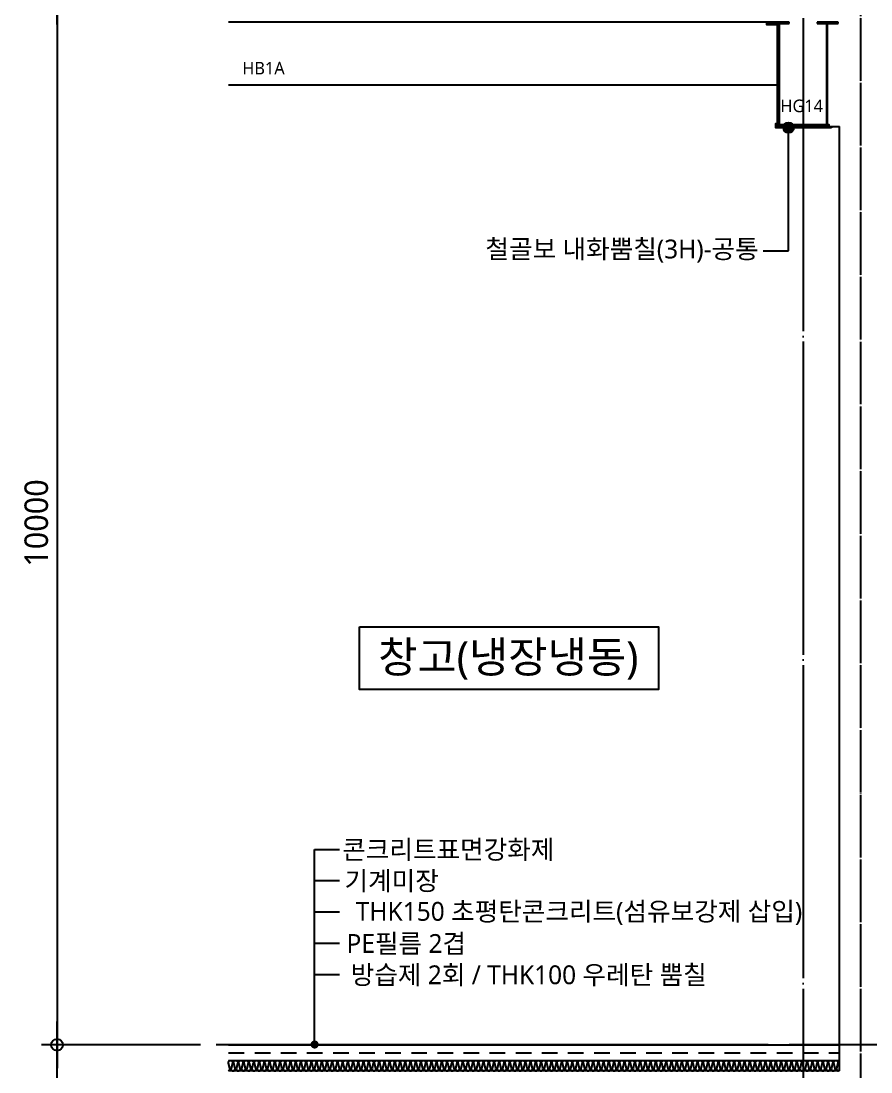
# Model space of a CAD drawing. Header units: millimetres. Extents: x 81033 to 452328, y -17390 to 42241.
# Drawn here: x 334439 to 342581, y 24084 to 34154 of the extents above; entities that cross this region are included whole.
import ezdxf
from ezdxf.enums import TextEntityAlignment as Align

# ---------------------------------------------------------------- set-up
doc = ezdxf.new("R2010")
doc.units = ezdxf.units.MM
doc.header["$LTSCALE"] = 100
doc.header["$MEASUREMENT"] = 0
doc.header["$PDSIZE"] = -10
doc.linetypes.add('CEN', pattern=[62, 60, -1, 0, -1])
doc.linetypes.add('HID', pattern=[2.5, 1.5, -1])
doc.layers.get('0').update_dxf_attribs({"linetype": 'CONTINUOUS'})
doc.layers.get('Defpoints').update_dxf_attribs({"color": 171, "linetype": 'CONTINUOUS'})
for name, color, linetype in [('CEN(ST)', 1, 'CEN'), ('CON', 2, 'CONTINUOUS'), ('FIN', 8, 'CONTINUOUS'), ('HF', 3, 'CONTINUOUS'), ('LED', 7, 'CONTINUOUS'), ('NDIM', 7, 'CONTINUOUS'), ('TEXT(MIN)', 7, 'CONTINUOUS'), ('TEXT(노트)', 7, 'CONTINUOUS'), ('TEXT(실명)', 3, 'CONTINUOUS'), ('W', 7, 'CONTINUOUS'), ('wire-meshes', 1, 'CONTINUOUS')]:
    doc.layers.add(name, color=color, linetype=linetype)
doc.styles.add('CGS', font='cgse', dxfattribs={"bigfont": 'cgs'})
doc.styles.add('나눔바른고딕', font='NanumBarunGothic.ttf')
doc.dimstyles.new('NDIM 1200', dxfattribs={"dimscale": 75, "dimtxt": 3, "dimasz": 1, "dimexe": 2, "dimexo": 2, "dimgap": 1, "dimtad": 1, "dimdec": 0, "dimdsep": 46, "dimtxsty": 'CGS', "dimblk": 'DOT0', "dimcen": 1, "dimdle": 8, "dimclrd": 256, "dimclre": 256, "dimclrt": 256, "dimadec": 0, "dimazin": 0, "dimtfac": 1, "dimtdec": 0, "dimtix": 1, "dimtmove": 2, "dimatfit": 3, "dimldrblk": 'DOT0', "dimfxl": 1, "dimtolj": 1, "dimtzin": 0, "dimlwd": -1, "dimlwe": -1, "dimarcsym": 0})

# ---------------------------------------------------------------- blocks, each defined once
blk = doc.blocks.new('DOT0')
blk.add_line((-3, 0), (3, 0))
at = {"color": 6}
blk.add_circle((0, 0), 0.75, dxfattribs=at)
blk = doc.blocks.new('*D1001')
at = {"layer": 'Defpoints', "color": 0, "ltscale": 0.4, "transparency": 16777216}
for p in [(336309, 34344), (334784, 24344), (336309, 24344)]:
    blk.add_point(p, dxfattribs=at)
at = {"layer": 'NDIM', "ltscale": 0.4, "transparency": 16777216}
for p, q in [((336159, 34344), (334634, 34344)), ((334784, 34269), (334784, 24419)), ((336159, 24344), (334634, 24344))]:
    blk.add_line(p, q, dxfattribs=at)
at = {"layer": 'NDIM', "ltscale": 0.4, "transparency": 16777216, "xscale": 75, "yscale": 75, "zscale": 75}
for p, rotation in [((334784, 34344), 90), ((334784, 24344), 270)]:
    blk.add_blockref('DOT0', p, dxfattribs=dict(at, rotation=rotation))
at = {"layer": 'NDIM', "ltscale": 0.4, "transparency": 16777216, "insert": (334586, 29344), "char_height": 225, "attachment_point": 5, "rotation": 90, "style": '나눔바른고딕'}
blk.add_mtext('\\A1;10000', dxfattribs=at)
blk = doc.blocks.new('*U1014')
at = {"layer": 'W'}
h = blk.add_hatch(color=256, dxfattribs=at)
h.dxf.hatch_style = 1
h.paths.add_polyline_path([(-225, -15), (-235, -25), (-235, -15)])
h = blk.add_hatch(color=256, dxfattribs=at)
h.dxf.hatch_style = 1
h.paths.add_polyline_path([(225, -15), (235, -25), (235, -15)])
h = blk.add_hatch(color=256, dxfattribs=at)
h.dxf.hatch_style = 1
h.paths.add_polyline_path([(-225, -985), (-235, -975), (-235, -985)])
h = blk.add_hatch(color=256, dxfattribs=at)
h.dxf.hatch_style = 1
h.paths.add_polyline_path([(225, -985), (235, -975), (235, -985)])
at = {"layer": 'Defpoints'}
blk.add_point((0, 0), dxfattribs=at)
at = {"layer": 'HF', "color": 0, "linetype": 'ByBlock'}
for p, q in [((-135, 0), (-335, 0)), ((-335, 0), (-335, -15)), ((-135, -15), (-135, 0)), ((335, 0), (135, 0)), ((135, 0), (135, -15)), ((335, -15), (335, 0)), ((-335, -15), (-135, -15)), ((135, -15), (335, -15))]:
    blk.add_line(p, q, dxfattribs=at)
for points in [[(-235, -985), (-225, -985), (-225, -15), (-235, -15)], [(225, -985), (235, -985), (235, -15), (225, -15)], [(-250, -1000), (250, -1000), (250, -985), (-250, -985)]]:
    blk.add_lwpolyline(points, close=True, dxfattribs=at)
at = {"layer": 'W'}
for points in [[(-225, -15), (-235, -25), (-235, -15)], [(225, -15), (235, -25), (235, -15)], [(-225, -985), (-235, -975), (-235, -985)], [(225, -985), (235, -975), (235, -985)]]:
    blk.add_lwpolyline(points, close=True, dxfattribs=at)
blk = doc.blocks.new('*D1015')
at = {"layer": 'Defpoints', "color": 0, "ltscale": 0.4, "transparency": 16777216}
for p in [(334784, 24344), (336309, 24344), (336309, 14344)]:
    blk.add_point(p, dxfattribs=at)
at = {"layer": 'NDIM', "ltscale": 0.4, "transparency": 16777216}
for p, q in [((336159, 24344), (334634, 24344)), ((334784, 14419), (334784, 24269)), ((336159, 14344), (334634, 14344))]:
    blk.add_line(p, q, dxfattribs=at)
at = {"layer": 'NDIM', "ltscale": 0.4, "transparency": 16777216, "xscale": 75, "yscale": 75, "zscale": 75}
for p, rotation in [((334784, 24344), 90), ((334784, 14344), 270)]:
    blk.add_blockref('DOT0', p, dxfattribs=dict(at, rotation=rotation))
at = {"layer": 'NDIM', "ltscale": 0.4, "transparency": 16777216, "insert": (334586, 19344), "char_height": 225, "attachment_point": 5, "rotation": 90, "style": '나눔바른고딕'}
blk.add_mtext('\\A1;10000', dxfattribs=at)

msp = doc.modelspace()

# ---------------------------------------------------------------- hatches: boundary and pattern name
at = {"ltscale": 10000}
h = msp.add_hatch(color=256, dxfattribs=at)
h.dxf.hatch_style = 1
edge = h.paths.add_edge_path()
edge.add_arc((341792, 33131.9), 50, -180, 180)
at = {"layer": 'LED', "ltscale": 10000}
h = msp.add_hatch(color=256, dxfattribs=at)
h.dxf.hatch_style = 1
edge = h.paths.add_edge_path()
edge.add_arc((337251.6, 24347.1), 39.3, 360, 720, ccw=False)

# ---------------------------------------------------------------- linework, layer by layer
at = {"ltscale": 10000}
msp.add_lwpolyline([(337680.1, 28349.2), (340546.7, 28349.2), (340546.7, 27749.2), (337680.1, 27749.2)], close=True, dxfattribs=at)
at = {"layer": 'CEN(ST)', "ltscale": 0.1}
msp.add_line((342481.1, 37282.2), (342481.1, -4515.5), dxfattribs=at)
at = {"layer": 'CEN(ST)'}
msp.add_line((360198, 24343.9), (336308.6, 24343.9), dxfattribs=at)
at = {"layer": 'CEN(ST)', "ltscale": 0.5}
msp.add_lwpolyline([(341931.1, 37282.2), (341931.1, -4515.5)], dxfattribs=at)
at = {"layer": 'CON', "ltscale": 1000}
for p, q in [((341796.1, 34143.9), (336427.9, 34143.9)), ((342181.1, 33143.9), (342281.1, 33143.9)), ((342281.1, 24093.9), (336427.9, 24093.9))]:
    msp.add_line(p, q, dxfattribs=at)
at = {"layer": 'CON', "ltscale": 0.1}
msp.add_line((342281.1, 24093.9), (342281.1, 33143.9), dxfattribs=at)
at = {"layer": 'FIN'}
msp.add_line((336427.9, 33543.9), (341706.1, 33543.9), dxfattribs=at)
at = {"layer": 'FIN', "ltscale": 10000}
msp.add_line((336427.9, 24343.9), (342281.1, 24343.9), dxfattribs=at)
msp.add_lwpolyline([(342202.1, 33131.9), (341669.1, 33131.9), (341669.1, 33170.9), (341684.1, 33170.9), (341684.1, 34116.9), (341584.1, 34116.9), (341584.1, 34143.9), (341596.1, 34143.9), (341596.1, 34128.9), (341696.1, 34128.9), (341696.1, 33158.9), (341681.1, 33158.9), (341681.1, 33143.9), (342202.1, 33143.9)], close=True, dxfattribs=at)
at = {"layer": 'FIN', "ltscale": 1000}
for points in [[(336427.9, 24095.5, 0.4028676), (336438.8, 24121), (336426.4, 24166.8, -1.4491979), (336463.8, 24166.8), (336451.4, 24121, 0.5248557), (336470.1, 24093.9, 0.5248557), (336488.8, 24121), (336476.4, 24166.8, -1.4491979), (336513.8, 24166.8), (336501.4, 24121, 0.5248557), (336520.1, 24093.9, 0.5248557), (336538.8, 24121), (336526.4, 24166.8, -1.4491979), (336563.8, 24166.8), (336551.4, 24121, 0.5248557), (336570.1, 24093.9, 0.5248557), (336588.8, 24121), (336576.4, 24166.8, -1.4491979), (336613.8, 24166.8), (336601.4, 24121, 0.5248557), (336620.1, 24093.9, 0.5248557), (336638.8, 24121), (336626.4, 24166.8, -1.4491979), (336663.8, 24166.8), (336651.4, 24121, 0.5248557), (336670.1, 24093.9, 0.5248557), (336688.8, 24121), (336676.4, 24166.8, -1.4491979), (336713.8, 24166.8), (336701.4, 24121, 0.5248557), (336720.1, 24093.9, 0.5248557), (336738.8, 24121), (336726.4, 24166.8, -1.4491979), (336763.8, 24166.8), (336751.4, 24121, 0.5248557), (336770.1, 24093.9, 0.5248557), (336788.8, 24121), (336776.4, 24166.8, -1.4491979), (336813.8, 24166.8), (336801.4, 24121, 0.5248557), (336820.1, 24093.9, 0.5248557), (336838.8, 24121), (336826.4, 24166.8, -1.4491979), (336863.8, 24166.8), (336851.4, 24121, 0.5248557), (336870.1, 24093.9, 0.5248557), (336888.8, 24121), (336876.4, 24166.8, -1.4491979), (336913.8, 24166.8), (336901.4, 24121, 0.5248557), (336920.1, 24093.9, 0.5248557), (336938.8, 24121), (336926.4, 24166.8, -1.4491979), (336963.8, 24166.8), (336951.4, 24121, 0.5248557), (336970.1, 24093.9, 0.5248557), (336988.8, 24121), (336976.4, 24166.8, -1.4491979), (337013.8, 24166.8), (337001.4, 24121, 0.5248557), (337020.1, 24093.9, 0.5248557), (337038.8, 24121), (337026.4, 24166.8, -1.4491979), (337063.8, 24166.8), (337051.4, 24121, 0.5248557), (337070.1, 24093.9, 0.5248557), (337088.8, 24121), (337076.4, 24166.8, -1.4491979), (337113.8, 24166.8), (337101.4, 24121, 0.5248557), (337120.1, 24093.9, 0.5248557), (337138.8, 24121), (337126.4, 24166.8, -1.4491979), (337163.8, 24166.8), (337151.4, 24121, 0.5248557), (337170.1, 24093.9, 0.5248557), (337188.8, 24121), (337176.4, 24166.8, -1.4491979), (337213.8, 24166.8), (337201.4, 24121, 0.5248557), (337220.1, 24093.9, 0.5248557), (337238.8, 24121), (337226.4, 24166.8, -1.4491979), (337263.8, 24166.8), (337251.4, 24121, 0.5248557), (337270.1, 24093.9, 0.5248557), (337288.8, 24121), (337276.4, 24166.8, -1.4491979), (337313.8, 24166.8), (337301.4, 24121, 0.5248557), (337320.1, 24093.9, 0.5248557), (337338.8, 24121), (337326.4, 24166.8, -1.4491979), (337363.8, 24166.8), (337351.4, 24121, 0.5248557), (337370.1, 24093.9, 0.5248557), (337388.8, 24121), (337376.4, 24166.8, -1.4491979), (337413.8, 24166.8), (337401.4, 24121, 0.5248557), (337420.1, 24093.9, 0.5248557), (337438.8, 24121), (337426.4, 24166.8, -1.4491979), (337463.8, 24166.8), (337451.4, 24121, 0.5248557), (337470.1, 24093.9, 0.5248557), (337488.8, 24121), (337476.4, 24166.8, -1.4491979), (337513.8, 24166.8), (337501.4, 24121, 0.5248557), (337520.1, 24093.9, 0.5248557), (337538.8, 24121), (337526.4, 24166.8, -1.4491979), (337563.8, 24166.8), (337551.4, 24121, 0.5248557), (337570.1, 24093.9, 0.5248557), (337588.8, 24121), (337576.4, 24166.8, -1.4491979), (337613.8, 24166.8), (337601.4, 24121, 0.5248557), (337620.1, 24093.9, 0.5248557), (337638.8, 24121), (337626.4, 24166.8, -1.4491979), (337663.8, 24166.8), (337651.4, 24121, 0.5248557), (337670.1, 24093.9, 0.5248557), (337688.8, 24121), (337676.4, 24166.8, -1.4491979), (337713.8, 24166.8), (337701.4, 24121, 0.5248557), (337720.1, 24093.9, 0.5248557), (337738.8, 24121), (337726.4, 24166.8, -1.4491979), (337763.8, 24166.8), (337751.4, 24121, 0.5248557), (337770.1, 24093.9)], [(337770.1, 24093.9, 0.5248557), (337788.8, 24121), (337776.4, 24166.8, -1.4491979), (337813.8, 24166.8), (337801.4, 24121, 0.5248557), (337820.1, 24093.9, 0.5248557), (337838.8, 24121), (337826.4, 24166.8, -1.4491979), (337863.8, 24166.8), (337851.4, 24121, 0.5248557), (337870.1, 24093.9, 0.5248557), (337888.8, 24121), (337876.4, 24166.8, -1.4491979), (337913.8, 24166.8), (337901.4, 24121, 0.5248557), (337920.1, 24093.9, 0.5248557), (337938.8, 24121), (337926.4, 24166.8, -1.4491979), (337963.8, 24166.8), (337951.4, 24121, 0.5248557), (337970.1, 24093.9, 0.5248557), (337988.8, 24121), (337976.4, 24166.8, -1.4491979), (338013.8, 24166.8), (338001.4, 24121, 0.5248557), (338020.1, 24093.9, 0.5248557), (338038.8, 24121), (338026.4, 24166.8, -1.4491979), (338063.8, 24166.8), (338051.4, 24121, 0.5248557), (338070.1, 24093.9, 0.5248557), (338088.8, 24121), (338076.4, 24166.8, -1.4491979), (338113.8, 24166.8), (338101.4, 24121, 0.5248557), (338120.1, 24093.9, 0.5248557), (338138.8, 24121), (338126.4, 24166.8, -1.4491979), (338163.8, 24166.8), (338151.4, 24121, 0.5248557), (338170.1, 24093.9, 0.5248557), (338188.8, 24121), (338176.4, 24166.8, -1.4491979), (338213.8, 24166.8), (338201.4, 24121, 0.5248557), (338220.1, 24093.9, 0.5248557), (338238.8, 24121), (338226.4, 24166.8, -1.4491979), (338263.8, 24166.8), (338251.4, 24121, 0.5248557), (338270.1, 24093.9, 0.5248557), (338288.8, 24121), (338276.4, 24166.8, -1.4491979), (338313.8, 24166.8), (338301.4, 24121, 0.5248557), (338320.1, 24093.9, 0.5248557), (338338.8, 24121), (338326.4, 24166.8, -1.4491979), (338363.8, 24166.8), (338351.4, 24121, 0.5248557), (338370.1, 24093.9, 0.5248557), (338388.8, 24121), (338376.4, 24166.8, -1.4491979), (338413.8, 24166.8), (338401.4, 24121, 0.5248557), (338420.1, 24093.9, 0.5248557), (338438.8, 24121), (338426.4, 24166.8, -1.4491979), (338463.8, 24166.8), (338451.4, 24121, 0.5248557), (338470.1, 24093.9, 0.5248557), (338488.8, 24121), (338476.4, 24166.8, -1.4491979), (338513.8, 24166.8), (338501.4, 24121, 0.5248557), (338520.1, 24093.9, 0.5248557), (338538.8, 24121), (338526.4, 24166.8, -1.4491979), (338563.8, 24166.8), (338551.4, 24121, 0.5248557), (338570.1, 24093.9, 0.5248557), (338588.8, 24121), (338576.4, 24166.8, -1.4491979), (338613.8, 24166.8), (338601.4, 24121, 0.5248557), (338620.1, 24093.9, 0.5248557), (338638.8, 24121), (338626.4, 24166.8, -1.4491979), (338663.8, 24166.8), (338651.4, 24121, 0.5248557), (338670.1, 24093.9, 0.5248557), (338688.8, 24121), (338676.4, 24166.8, -1.4491979), (338713.8, 24166.8), (338701.4, 24121, 0.5248557), (338720.1, 24093.9, 0.5248557), (338738.8, 24121), (338726.4, 24166.8, -1.4491979), (338763.8, 24166.8), (338751.4, 24121, 0.5248557), (338770.1, 24093.9, 0.5248557), (338788.8, 24121), (338776.4, 24166.8, -1.4491979), (338813.8, 24166.8), (338801.4, 24121, 0.5248557), (338820.1, 24093.9, 0.5248557), (338838.8, 24121), (338826.4, 24166.8, -1.4491979), (338863.8, 24166.8), (338851.4, 24121, 0.5248557), (338870.1, 24093.9, 0.5248557), (338888.8, 24121), (338876.4, 24166.8, -1.4491979), (338913.8, 24166.8), (338901.4, 24121, 0.5248557), (338920.1, 24093.9, 0.5248557), (338938.8, 24121), (338926.4, 24166.8, -1.4491979), (338963.8, 24166.8), (338951.4, 24121, 0.5248557), (338970.1, 24093.9, 0.5248557), (338988.8, 24121), (338976.4, 24166.8, -1.4491979), (339013.8, 24166.8), (339001.4, 24121, 0.5248557), (339020.1, 24093.9, 0.5248557), (339038.8, 24121), (339026.4, 24166.8, -1.4491979), (339063.8, 24166.8), (339051.4, 24121, 0.5248557), (339070.1, 24093.9, 0.5248557), (339088.8, 24121), (339076.4, 24166.8, -1.4491979), (339113.8, 24166.8), (339101.4, 24121, 0.5248557), (339120.1, 24093.9, 0.5248557), (339138.8, 24121), (339126.4, 24166.8, -1.4491979), (339163.8, 24166.8), (339151.4, 24121, 0.5248557), (339170.1, 24093.9, 0.5248557), (339188.8, 24121), (339176.4, 24166.8, -1.4491979), (339213.8, 24166.8), (339201.4, 24121, 0.5248557), (339220.1, 24093.9, 0.5248557), (339238.8, 24121), (339226.4, 24166.8, -1.4491979), (339263.8, 24166.8), (339251.4, 24121, 0.5248557), (339270.1, 24093.9)], [(337770.1, 24093.9, 0.5248557), (337788.8, 24121), (337776.4, 24166.8, -1.4491979), (337813.8, 24166.8), (337801.4, 24121, 0.5248557), (337820.1, 24093.9, 0.5248557), (337838.8, 24121), (337826.4, 24166.8, -1.4491979), (337863.8, 24166.8), (337851.4, 24121, 0.5248557), (337870.1, 24093.9, 0.5248557), (337888.8, 24121), (337876.4, 24166.8, -1.4491979), (337913.8, 24166.8), (337901.4, 24121, 0.5248557), (337920.1, 24093.9, 0.5248557), (337938.8, 24121), (337926.4, 24166.8, -1.4491979), (337963.8, 24166.8), (337951.4, 24121, 0.5248557), (337970.1, 24093.9, 0.5248557), (337988.8, 24121), (337976.4, 24166.8, -1.4491979), (338013.8, 24166.8), (338001.4, 24121, 0.5248557), (338020.1, 24093.9, 0.5248557), (338038.8, 24121), (338026.4, 24166.8, -1.4491979), (338063.8, 24166.8), (338051.4, 24121, 0.5248557), (338070.1, 24093.9, 0.5248557), (338088.8, 24121), (338076.4, 24166.8, -1.4491979), (338113.8, 24166.8), (338101.4, 24121, 0.5248557), (338120.1, 24093.9, 0.5248557), (338138.8, 24121), (338126.4, 24166.8, -1.4491979), (338163.8, 24166.8), (338151.4, 24121, 0.5248557), (338170.1, 24093.9, 0.5248557), (338188.8, 24121), (338176.4, 24166.8, -1.4491979), (338213.8, 24166.8), (338201.4, 24121, 0.5248557), (338220.1, 24093.9, 0.5248557), (338238.8, 24121), (338226.4, 24166.8, -1.4491979), (338263.8, 24166.8), (338251.4, 24121, 0.5248557), (338270.1, 24093.9, 0.5248557), (338288.8, 24121), (338276.4, 24166.8, -1.4491979), (338313.8, 24166.8), (338301.4, 24121, 0.5248557), (338320.1, 24093.9, 0.5248557), (338338.8, 24121), (338326.4, 24166.8, -1.4491979), (338363.8, 24166.8), (338351.4, 24121, 0.5248557), (338370.1, 24093.9, 0.5248557), (338388.8, 24121), (338376.4, 24166.8, -1.4491979), (338413.8, 24166.8), (338401.4, 24121, 0.5248557), (338420.1, 24093.9, 0.5248557), (338438.8, 24121), (338426.4, 24166.8, -1.4491979), (338463.8, 24166.8), (338451.4, 24121, 0.5248557), (338470.1, 24093.9, 0.5248557), (338488.8, 24121), (338476.4, 24166.8, -1.4491979), (338513.8, 24166.8), (338501.4, 24121, 0.5248557), (338520.1, 24093.9, 0.5248557), (338538.8, 24121), (338526.4, 24166.8, -1.4491979), (338563.8, 24166.8), (338551.4, 24121, 0.5248557), (338570.1, 24093.9, 0.5248557), (338588.8, 24121), (338576.4, 24166.8, -1.4491979), (338613.8, 24166.8), (338601.4, 24121, 0.5248557), (338620.1, 24093.9, 0.5248557), (338638.8, 24121), (338626.4, 24166.8, -1.4491979), (338663.8, 24166.8), (338651.4, 24121, 0.5248557), (338670.1, 24093.9, 0.5248557), (338688.8, 24121), (338676.4, 24166.8, -1.4491979), (338713.8, 24166.8), (338701.4, 24121, 0.5248557), (338720.1, 24093.9, 0.5248557), (338738.8, 24121), (338726.4, 24166.8, -1.4491979), (338763.8, 24166.8), (338751.4, 24121, 0.5248557), (338770.1, 24093.9, 0.5248557), (338788.8, 24121), (338776.4, 24166.8, -1.4491979), (338813.8, 24166.8), (338801.4, 24121, 0.5248557), (338820.1, 24093.9, 0.5248557), (338838.8, 24121), (338826.4, 24166.8, -1.4491979), (338863.8, 24166.8), (338851.4, 24121, 0.5248557), (338870.1, 24093.9, 0.5248557), (338888.8, 24121), (338876.4, 24166.8, -1.4491979), (338913.8, 24166.8), (338901.4, 24121, 0.5248557), (338920.1, 24093.9, 0.5248557), (338938.8, 24121), (338926.4, 24166.8, -1.4491979), (338963.8, 24166.8), (338951.4, 24121, 0.5248557), (338970.1, 24093.9, 0.5248557), (338988.8, 24121), (338976.4, 24166.8, -1.4491979), (339013.8, 24166.8), (339001.4, 24121, 0.5248557), (339020.1, 24093.9, 0.5248557), (339038.8, 24121), (339026.4, 24166.8, -1.4491979), (339063.8, 24166.8), (339051.4, 24121, 0.5248557), (339070.1, 24093.9, 0.5248557), (339088.8, 24121), (339076.4, 24166.8, -1.4491979), (339113.8, 24166.8), (339101.4, 24121, 0.5248557), (339120.1, 24093.9, 0.5248557), (339138.8, 24121), (339126.4, 24166.8, -1.4491979), (339163.8, 24166.8), (339151.4, 24121, 0.5248557), (339170.1, 24093.9, 0.5248557), (339188.8, 24121), (339176.4, 24166.8, -1.4491979), (339213.8, 24166.8), (339201.4, 24121, 0.5248557), (339220.1, 24093.9, 0.5248557), (339238.8, 24121), (339226.4, 24166.8, -1.4491979), (339263.8, 24166.8), (339251.4, 24121, 0.5248557), (339270.1, 24093.9)], [(339270.1, 24093.9, 0.5248557), (339288.8, 24121), (339276.4, 24166.8, -1.4491979), (339313.8, 24166.8), (339301.4, 24121, 0.5248557), (339320.1, 24093.9, 0.5248557), (339338.8, 24121), (339326.4, 24166.8, -1.4491979), (339363.8, 24166.8), (339351.4, 24121, 0.5248557), (339370.1, 24093.9, 0.5248557), (339388.8, 24121), (339376.4, 24166.8, -1.4491979), (339413.8, 24166.8), (339401.4, 24121, 0.5248557), (339420.1, 24093.9, 0.5248557), (339438.8, 24121), (339426.4, 24166.8, -1.4491979), (339463.8, 24166.8), (339451.4, 24121, 0.5248557), (339470.1, 24093.9, 0.5248557), (339488.8, 24121), (339476.4, 24166.8, -1.4491979), (339513.8, 24166.8), (339501.4, 24121, 0.5248557), (339520.1, 24093.9, 0.5248557), (339538.8, 24121), (339526.4, 24166.8, -1.4491979), (339563.8, 24166.8), (339551.4, 24121, 0.5248557), (339570.1, 24093.9, 0.5248557), (339588.8, 24121), (339576.4, 24166.8, -1.4491979), (339613.8, 24166.8), (339601.4, 24121, 0.5248557), (339620.1, 24093.9, 0.5248557), (339638.8, 24121), (339626.4, 24166.8, -1.4491979), (339663.8, 24166.8), (339651.4, 24121, 0.5248557), (339670.1, 24093.9, 0.5248557), (339688.8, 24121), (339676.4, 24166.8, -1.4491979), (339713.8, 24166.8), (339701.4, 24121, 0.5248557), (339720.1, 24093.9, 0.5248557), (339738.8, 24121), (339726.4, 24166.8, -1.4491979), (339763.8, 24166.8), (339751.4, 24121, 0.5248557), (339770.1, 24093.9, 0.5248557), (339788.8, 24121), (339776.4, 24166.8, -1.4491979), (339813.8, 24166.8), (339801.4, 24121, 0.5248557), (339820.1, 24093.9, 0.5248557), (339838.8, 24121), (339826.4, 24166.8, -1.4491979), (339863.8, 24166.8), (339851.4, 24121, 0.5248557), (339870.1, 24093.9, 0.5248557), (339888.8, 24121), (339876.4, 24166.8, -1.4491979), (339913.8, 24166.8), (339901.4, 24121, 0.5248557), (339920.1, 24093.9, 0.5248557), (339938.8, 24121), (339926.4, 24166.8, -1.4491979), (339963.8, 24166.8), (339951.4, 24121, 0.5248557), (339970.1, 24093.9, 0.5248557), (339988.8, 24121), (339976.4, 24166.8, -1.4491979), (340013.8, 24166.8), (340001.4, 24121, 0.5248557), (340020.1, 24093.9, 0.5248557), (340038.8, 24121), (340026.4, 24166.8, -1.4491979), (340063.8, 24166.8), (340051.4, 24121, 0.5248557), (340070.1, 24093.9, 0.5248557), (340088.8, 24121), (340076.4, 24166.8, -1.4491979), (340113.8, 24166.8), (340101.4, 24121, 0.5248557), (340120.1, 24093.9, 0.5248557), (340138.8, 24121), (340126.4, 24166.8, -1.4491979), (340163.8, 24166.8), (340151.4, 24121, 0.5248557), (340170.1, 24093.9, 0.5248557), (340188.8, 24121), (340176.4, 24166.8, -1.4491979), (340213.8, 24166.8), (340201.4, 24121, 0.5248557), (340220.1, 24093.9, 0.5248557), (340238.8, 24121), (340226.4, 24166.8, -1.4491979), (340263.8, 24166.8), (340251.4, 24121, 0.5248557), (340270.1, 24093.9, 0.5248557), (340288.8, 24121), (340276.4, 24166.8, -1.4491979), (340313.8, 24166.8), (340301.4, 24121, 0.5248557), (340320.1, 24093.9, 0.5248557), (340338.8, 24121), (340326.4, 24166.8, -1.4491979), (340363.8, 24166.8), (340351.4, 24121, 0.5248557), (340370.1, 24093.9, 0.5248557), (340388.8, 24121), (340376.4, 24166.8, -1.4491979), (340413.8, 24166.8), (340401.4, 24121, 0.5248557), (340420.1, 24093.9, 0.5248557), (340438.8, 24121), (340426.4, 24166.8, -1.4491979), (340463.8, 24166.8), (340451.4, 24121, 0.5248557), (340470.1, 24093.9, 0.5248557), (340488.8, 24121), (340476.4, 24166.8, -1.4491979), (340513.8, 24166.8), (340501.4, 24121, 0.5248557), (340520.1, 24093.9, 0.5248557), (340538.8, 24121), (340526.4, 24166.8, -1.4491979), (340563.8, 24166.8), (340551.4, 24121, 0.5248557), (340570.1, 24093.9, 0.5248557), (340588.8, 24121), (340576.4, 24166.8, -1.4491979), (340613.8, 24166.8), (340601.4, 24121, 0.5248557), (340620.1, 24093.9, 0.5248557), (340638.8, 24121), (340626.4, 24166.8, -1.4491979), (340663.8, 24166.8), (340651.4, 24121, 0.5248557), (340670.1, 24093.9, 0.5248557), (340688.8, 24121), (340676.4, 24166.8, -1.4491979), (340713.8, 24166.8), (340701.4, 24121, 0.5248557), (340720.1, 24093.9, 0.5248557), (340738.8, 24121), (340726.4, 24166.8, -1.4491979), (340763.8, 24166.8), (340751.4, 24121, 0.5248557), (340770.1, 24093.9)], [(340770.1, 24093.9, 0.5248557), (340788.8, 24121), (340776.4, 24166.8, -1.4491979), (340813.8, 24166.8), (340801.4, 24121, 0.5248557), (340820.1, 24093.9, 0.5248557), (340838.8, 24121), (340826.4, 24166.8, -1.4491979), (340863.8, 24166.8), (340851.4, 24121, 0.5248557), (340870.1, 24093.9, 0.5248557), (340888.8, 24121), (340876.4, 24166.8, -1.4491979), (340913.8, 24166.8), (340901.4, 24121, 0.5248557), (340920.1, 24093.9, 0.5248557), (340938.8, 24121), (340926.4, 24166.8, -1.4491979), (340963.8, 24166.8), (340951.4, 24121, 0.5248557), (340970.1, 24093.9, 0.5248557), (340988.8, 24121), (340976.4, 24166.8, -1.4491979), (341013.8, 24166.8), (341001.4, 24121, 0.5248557), (341020.1, 24093.9, 0.5248557), (341038.8, 24121), (341026.4, 24166.8, -1.4491979), (341063.8, 24166.8), (341051.4, 24121, 0.5248557), (341070.1, 24093.9, 0.5248557), (341088.8, 24121), (341076.4, 24166.8, -1.4491979), (341113.8, 24166.8), (341101.4, 24121, 0.5248557), (341120.1, 24093.9, 0.5248557), (341138.8, 24121), (341126.4, 24166.8, -1.4491979), (341163.8, 24166.8), (341151.4, 24121, 0.5248557), (341170.1, 24093.9, 0.5248557), (341188.8, 24121), (341176.4, 24166.8, -1.4491979), (341213.8, 24166.8), (341201.4, 24121, 0.5248557), (341220.1, 24093.9, 0.5248557), (341238.8, 24121), (341226.4, 24166.8, -1.4491979), (341263.8, 24166.8), (341251.4, 24121, 0.5248557), (341270.1, 24093.9, 0.5248557), (341288.8, 24121), (341276.4, 24166.8, -1.4491979), (341313.8, 24166.8), (341301.4, 24121, 0.5248557), (341320.1, 24093.9, 0.5248557), (341338.8, 24121), (341326.4, 24166.8, -1.4491979), (341363.8, 24166.8), (341351.4, 24121, 0.5248557), (341370.1, 24093.9, 0.5248557), (341388.8, 24121), (341376.4, 24166.8, -1.4491979), (341413.8, 24166.8), (341401.4, 24121, 0.5248557), (341420.1, 24093.9, 0.5248557), (341438.8, 24121), (341426.4, 24166.8, -1.4491979), (341463.8, 24166.8), (341451.4, 24121, 0.5248557), (341470.1, 24093.9, 0.5248557), (341488.8, 24121), (341476.4, 24166.8, -1.4491979), (341513.8, 24166.8), (341501.4, 24121, 0.5248557), (341520.1, 24093.9, 0.5248557), (341538.8, 24121), (341526.4, 24166.8, -1.4491979), (341563.8, 24166.8), (341551.4, 24121, 0.5248557), (341570.1, 24093.9, 0.5248557), (341588.8, 24121), (341576.4, 24166.8, -1.4491979), (341613.8, 24166.8), (341601.4, 24121, 0.5248557), (341620.1, 24093.9, 0.5248557), (341638.8, 24121), (341626.4, 24166.8, -1.4491979), (341663.8, 24166.8), (341651.4, 24121, 0.5248557), (341670.1, 24093.9, 0.5248557), (341688.8, 24121), (341676.4, 24166.8, -1.4491979), (341713.8, 24166.8), (341701.4, 24121, 0.5248557), (341720.1, 24093.9, 0.5248557), (341738.8, 24121), (341726.4, 24166.8, -1.4491979), (341763.8, 24166.8), (341751.4, 24121, 0.5248557), (341770.1, 24093.9, 0.5248557), (341788.8, 24121), (341776.4, 24166.8, -1.4491979), (341813.8, 24166.8), (341801.4, 24121, 0.5248557), (341820.1, 24093.9, 0.5248557), (341838.8, 24121), (341826.4, 24166.8, -1.4491979), (341863.8, 24166.8), (341851.4, 24121, 0.5248557), (341870.1, 24093.9, 0.5248557), (341888.8, 24121), (341876.4, 24166.8, -1.4491979), (341913.8, 24166.8), (341901.4, 24121, 0.5248557), (341920.1, 24093.9, 0.5248557), (341938.8, 24121), (341926.4, 24166.8, -1.4491979), (341963.8, 24166.8), (341951.4, 24121, 0.5248557), (341970.1, 24093.9, 0.5248557), (341988.8, 24121), (341976.4, 24166.8, -1.4491979), (342013.8, 24166.8), (342001.4, 24121, 0.5248557), (342020.1, 24093.9, 0.5248557), (342038.8, 24121), (342026.4, 24166.8, -1.4491979), (342063.8, 24166.8), (342051.4, 24121, 0.5248557), (342070.1, 24093.9, 0.5248557), (342088.8, 24121), (342076.4, 24166.8, -1.4491979), (342113.8, 24166.8), (342101.4, 24121, 0.5248557), (342120.1, 24093.9, 0.5248557), (342138.8, 24121), (342126.4, 24166.8, -1.4491979), (342163.8, 24166.8), (342151.4, 24121, 0.5248557), (342170.1, 24093.9, 0.5248557), (342188.8, 24121), (342176.4, 24166.8, -1.4491979), (342213.8, 24166.8), (342201.4, 24121, 0.5248557), (342220.1, 24093.9, 0.5248557), (342238.8, 24121), (342226.4, 24166.8, -1.4491979), (342263.8, 24166.8), (342251.4, 24121, 0.5248557), (342270.1, 24093.9)]]:
    msp.add_lwpolyline(points, format="xyb", dxfattribs=at)
at = {"layer": 'FIN', "ltscale": 10000}
msp.add_lwpolyline([(336427.9, 24193.9), (342281.1, 24193.9)], dxfattribs=at)
at = {"layer": 'LED', "ltscale": 10000}
for p, q in [((341792, 31951.9), (341792, 33131.9)), ((341549.2, 31951.9), (341792, 31951.9))]:
    msp.add_line(p, q, dxfattribs=at)
msp.add_circle((341792, 33131.9), 50, dxfattribs=at)
at = {"layer": 'TEXT(MIN)', "ltscale": 10000}
for p, q in [((337490.2, 25915.2), (337250.2, 25915.2)), ((337490.2, 25615.2), (337250.2, 25615.2)), ((337490.2, 25315.2), (337250.2, 25315.2)), ((337490.2, 25015.2), (337250.2, 25015.2))]:
    msp.add_line(p, q, dxfattribs=at)
at = {"layer": 'wire-meshes', "linetype": 'HID'}
msp.add_lwpolyline([(336427.9, 24268.9), (342281.1, 24268.9)], dxfattribs=at)

# ---------------------------------------------------------------- block references
at = {"layer": 'HF'}
msp.add_blockref('*U1014', (341931.1, 34143.9), dxfattribs=at)

# ---------------------------------------------------------------- texts
at = {"layer": 'TEXT(MIN)', "style": '나눔바른고딕'}
for s, p in [('철골보 내화뿜칠(3H)-공통', (341505.3, 31969.5)), ('콘크리트표면강화제', (339548.7, 26215.2)), ('기계미장', (338441.4, 25915.2)), ('THK150 초평탄콘크리트(섬유보강제 삽입)', (341922.4, 25622.7)), ('PE필름 2겹', (338702.2, 25315.2)), ('방습제 2회 / THK100 우레탄 뿜칠', (341007.8, 25015.2))]:
    msp.add_text(s, height=180, dxfattribs=at).set_placement(p, align=Align.MIDDLE_RIGHT)
at = {"layer": 'TEXT(노트)', "style": '나눔바른고딕'}
for s, p in [('HB1A', (336558.2, 33702.3)), ('HG14', (341713.4, 33341))]:
    msp.add_text(s, height=120, dxfattribs=at).set_placement(p, align=Align.MIDDLE_LEFT)
at = {"layer": 'TEXT(실명)', "style": '나눔바른고딕'}
msp.add_text('창고(냉장냉동)', height=300, dxfattribs=at).set_placement((339106.7, 28046.9), align=Align.MIDDLE)

# ---------------------------------------------------------------- dimensions: what is measured, and where the dimension line sits
at = {"layer": 'NDIM', "ltscale": 0.4}
for p1, angle, picture, middle in [((336308.6, 34343.9), 270, '*D1001', (334586.4, 29343.9)), ((336308.6, 14343.9), 90, '*D1015', (334586.4, 19343.9))]:
    dim = msp.add_linear_dim(base=(334783.6, 24343.9), p1=p1, p2=(336308.6, 24343.9), angle=angle, dimstyle='NDIM 1200', override={"dimtxsty": '나눔바른고딕'}, dxfattribs=at)
    dim.commit()
    dim.dimension.update_dxf_attribs({"geometry": picture, "text_midpoint": middle})

# ---------------------------------------------------------------- leaders
at = {"layer": 'LED', "ltscale": 10000}
msp.add_leader([(337250.2, 24341.9), (337250.2, 26215.2), (337490.2, 26215.2)], dimstyle='NDIM 1200', override={"dimscale": 20, "dimtad": 0, "dimclrd": 256, "dimldrblk": 'Dot'}, dxfattribs=at)

doc.saveas('drawing.dxf')
